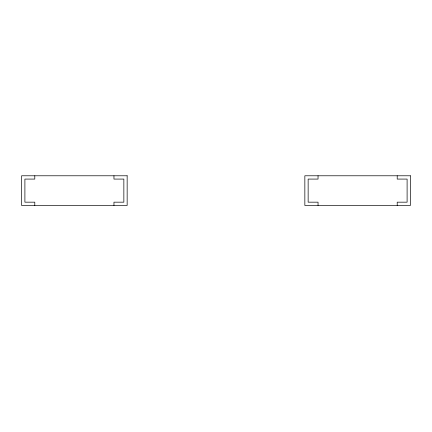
<?xml version="1.0" encoding="UTF-8"?>
<svg xmlns="http://www.w3.org/2000/svg" width="432" height="432" viewBox="0 0 432 432"><rect width="100%" height="100%" fill="white"/><g stroke="black" fill="none" stroke-linecap="round" stroke-linejoin="round"><path stroke-width="0.65" d="M397.208 175.781L397.208 179.08L407.101 179.08L407.101 202.171L397.208 202.171L397.208 205.47M318.044 175.781L318.044 179.08L308.146 179.08L308.146 202.171L318.044 202.171L318.044 205.47M113.956 175.781L113.956 179.08L123.854 179.08L123.854 202.171L113.956 202.171L113.956 205.47M34.792 175.781L34.792 179.08L24.899 179.08L24.899 202.171L34.792 202.171L34.792 205.47M127.154 175.781L21.6 175.781L21.6 205.47L127.154 205.47L127.154 175.781M410.4 175.781L304.846 175.781L304.846 205.47L410.4 205.47L410.4 175.781"/></g></svg>
